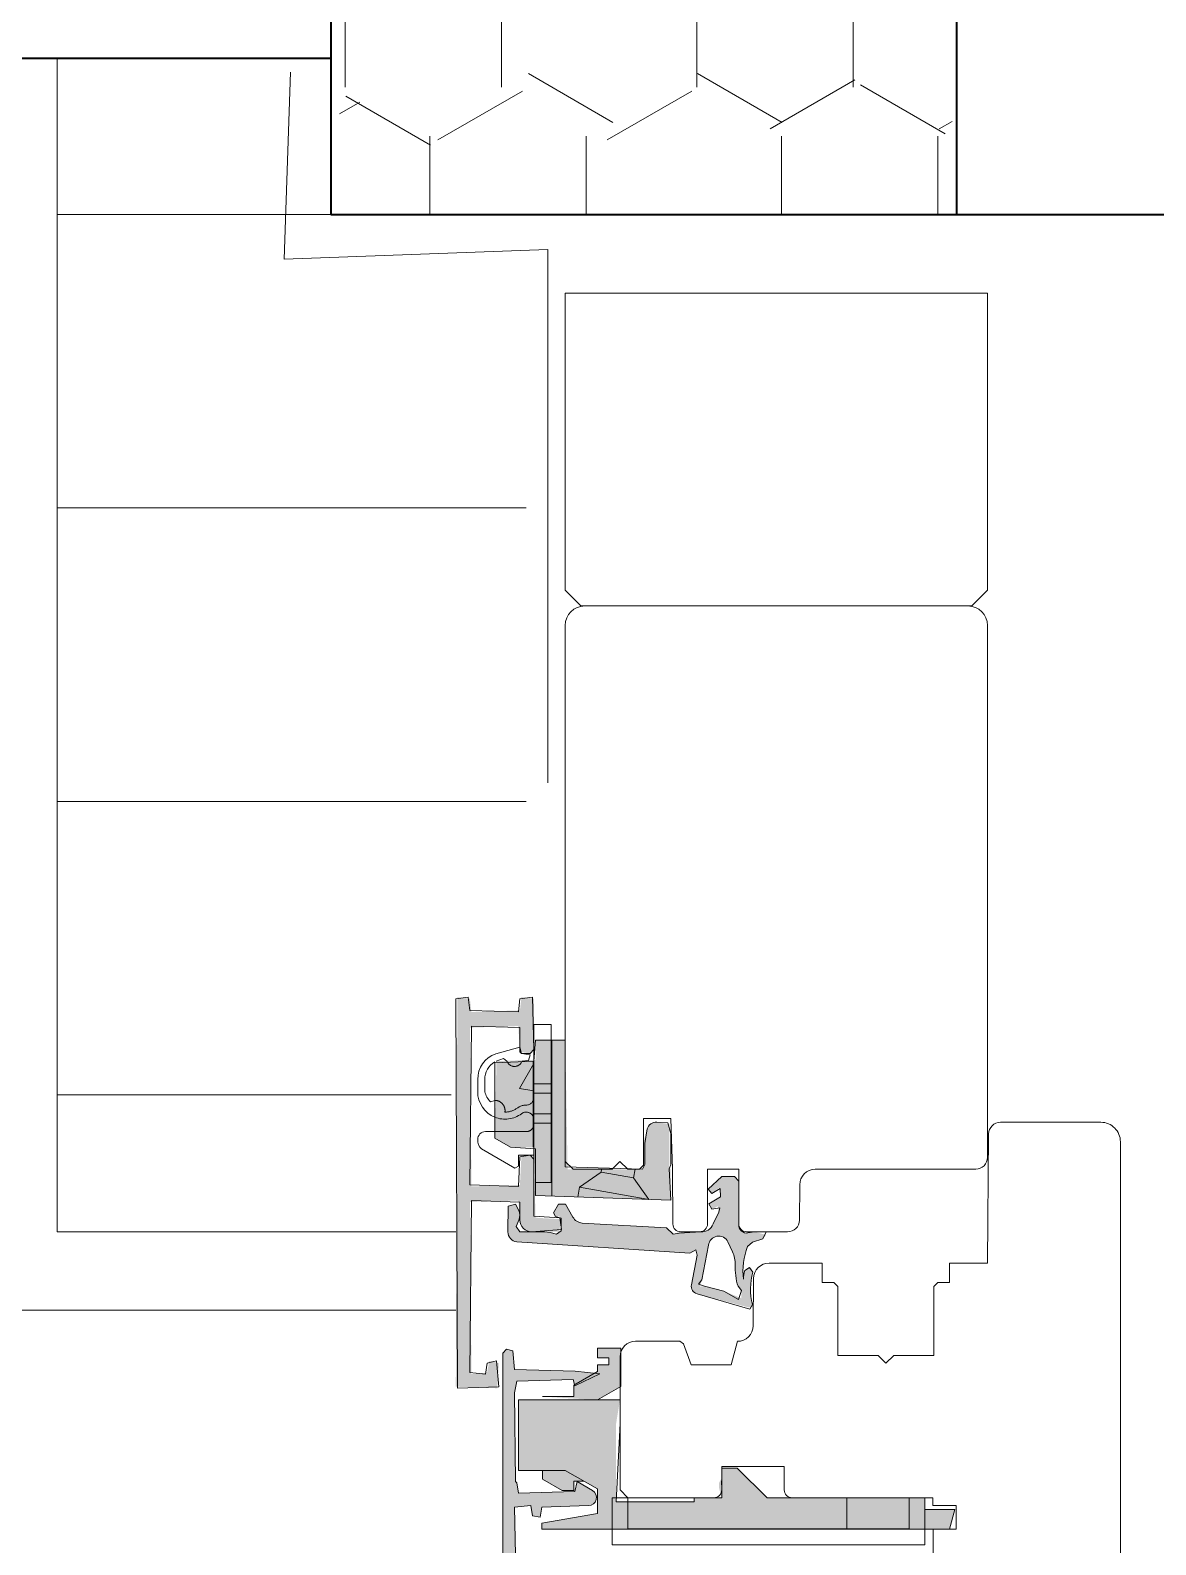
# Model space of a CAD drawing. Header units: metres. Extents: x -0.64 to 0.89, y -0.01 to 0.61.
# Drawn here: x 0.383589 to 0.386468, y 0.253247 to 0.257119 of the extents above; entities that cross this region are included whole.
import ezdxf
from ezdxf.xclip import XClip

# ---------------------------------------------------------------- set-up
doc = ezdxf.new("R2010")
doc.units = ezdxf.units.M
doc.header["$MEASUREMENT"] = 0
doc.header["$XCLIPFRAME"] = 0
doc.linetypes.add('Strichlinie', pattern=[0.0015, 0.001, -0.0005])
for name, color, linetype in [('010 Aussenwände', 7, 'Continuous'), ('010 Aussenwände Schichttrennlinien', 7, 'Continuous'), ('011_Stift 1.Grau', 7, 'Continuous'), ('011_Stift 1.Grau Neu', 7, 'Continuous'), ('015 Innenwände', 7, 'Continuous'), ('015 Innenwände Bauteilschraffuren', 7, 'Continuous'), ('015 Innenwände Schichttrennlinien', 7, 'Continuous'), ('035 Decken', 7, 'Continuous'), ('035 Decken Bauteilschraffuren', 7, 'Continuous'), ('051 Brüstung Bauteilschraffuren', 7, 'Continuous'), ('120 Bemassungen Detail', 7, 'Continuous'), ('915 Layout Zeichnungen Neu', 7, 'Continuous')]:
    doc.layers.add(name, color=color, linetype=linetype)
doc.linetypes.add('Bitumen - 1-Lag. 3cm', pattern='A,0,[5,51.6.4.1 Schutzraum1.Shx,S=7.936507936507936e-06,R=0,X=0,Y=0],-0.001,0', length=0.001)
pattern_1 = [(44.99999999999999, (-2.970789108152893, 0.2078478095782649), (-0.001060660171779821, 0.001060660171779822), []), (135.0000000000002, (-2.970789108152893, 0.2078478095782649), (0.001060660171779818, 0.001060660171779824), [])]

# ---------------------------------------------------------------- blocks, each defined once
blk = doc.blocks.new('Zeichnung_3_2', base_point=(-2.970789108152893, 0.2078478095782649))
at = {"layer": '010 Aussenwände', "linetype": 'Continuous', "lineweight": 0, "true_color": 0x000000}
h = blk.add_hatch(dxfattribs=at)
h.set_pattern_fill('Dämmstoff__allgemein_ver_32', color=18, style=0, pattern_type=2)
h.set_pattern_definition([(2.035554996136651e-13, (0.194545307970805, 0.04064715399307903), (0, 0.00075), [])])
h.paths.add_polyline_path([(0.3836584469554882, 0.257047146800094), (0.3836584479836698, 0.254047146800094), (0.3846777985061594, 0.254047153993079), (0.3846571873661553, 0.2546725434771208), (0.3848577984152168, 0.2546929426446817), (0.3848584480012827, 0.2570471532717719)])
at = {"layer": '011_Stift 1.Grau Neu', "linetype": 'Continuous', "lineweight": 13}
h = blk.add_hatch(color=7, dxfattribs=at)
h.paths.add_polyline_path([(0.3848111402294641, 0.25404695826408, 0.3911943836920632), (0.384833925878858, 0.2540218788373819), (0.385276272348579, 0.2539924450745379), (0.3852914366535987, 0.2540008921482827), (0.3852956017753302, 0.2539876544165499), (0.385280320426264, 0.253911683852589, 0.3886913043550892), (0.3852948558129916, 0.2538889023422924), (0.3854244813348173, 0.2538542644442705), (0.3854384138742573, 0.2538540073097865, -0.1221985569885415), (0.3854374090493766, 0.2539437274365766), (0.3854291898921192, 0.253956159334992), (0.3854167370397561, 0.2539486192138368, 0.03368388167557099), (0.3854134672941374, 0.2539260843726995, -0.1269273573634702), (0.3854242754443606, 0.2540092347105771), (0.385436897315067, 0.2540208940699172), (0.3854632999465255, 0.2540291122900961), (0.3854717143034048, 0.2540389926282672), (0.3854417084741582, 0.2540472570723655), (0.3854252219335059, 0.2540443384012254, -0.5058959464641586), (0.3854018916824296, 0.2540665270172793), (0.3854018226908287, 0.2541764513612521), (0.3853905562873026, 0.2541888580797911), (0.385358006374942, 0.2541888357789214), (0.3853237272330676, 0.2541557412997577), (0.3853323322993654, 0.2541454709787088), (0.3853519279370143, 0.254159668247566), (0.3853547907651196, 0.2541365960235556), (0.3853254226424432, 0.2541184603233035), (0.3853330807261308, 0.2541047974419309), (0.3853480170559309, 0.2541123570243538), (0.3853506748509248, 0.2540976153344776), (0.3853361179999268, 0.2540672341906067, -0.3482697574337707), (0.3853044281015721, 0.2540470824576632), (0.3852509478941242, 0.2540470458168529), (0.3852334181837049, 0.2540411875053782), (0.3852170411748865, 0.2540575420688653), (0.3850010719549042, 0.2540692643769775, -0.2493042615821731), (0.3849773789944066, 0.2540847840229561), (0.3849582139571717, 0.2541179263931981), (0.3849408934671992, 0.2541179145264386), (0.3849278967590455, 0.2540953679167349), (0.3849330990764024, 0.2540863714788777), (0.3849436735539205, 0.2540863787237528), (0.3849474247214393, 0.2540491968605489), (0.3849351160412464, 0.2540410013301092), (0.3849191683000801, 0.2540449838258941), (0.3849045903608195, 0.2540467714374576), (0.3848412172556941, 0.2540467280187421), (0.3848320544273967, 0.2540607489643203), (0.384839147742762, 0.2540769008842177, 0.229375280846415), (0.3848381975465287, 0.2541029926030599), (0.3848304487015781, 0.2541176396869436), (0.3848116097203356, 0.2541130344493457)])
h.paths.add_polyline_path([(0.3853025934043321, 0.2539068127266259), (0.3853068493347069, 0.2539239922676287), (0.3853244372870281, 0.2540125517689843, -0.7655200757617827), (0.3853738833364804, 0.2540211623373229), (0.3853857542707422, 0.2539957505277796, -0.1219092960620179), (0.3853924291603179, 0.2539628604590168, 0.08385906156821565), (0.3853996972517839, 0.2539077656334782), (0.3854085686478474, 0.2538974143721665), (0.3854085825598283, 0.2538771069160432), (0.3853633300050801, 0.2538954470774322), (0.3853142874150302, 0.253908551980044)], flags=0)
blk.add_hatch(color=7, dxfattribs=at).paths.add_polyline_path([(0.3856779049458829, 0.253287749234035), (0.3858379049458827, 0.253287749234035), (0.3858379049458827, 0.2533671492340346), (0.3856779049458829, 0.2533671492340346)])
at = {"layer": '015 Innenwände Bauteilschraffuren', "linetype": 'Continuous', "lineweight": 0, "true_color": 0x000000}
h = blk.add_hatch(dxfattribs=at)
h.set_pattern_fill('Dämmstoff__Polystyrol_XP_F0', color=18, style=0, pattern_type=2)
h.set_pattern_definition([(90.0000000000002, (-2.970789108152893, 0.2078478095782649), (-0.0004330127018922201, 0), [0.00025, -0.0005]), (90.0000000000002, (-2.971005614499953, 0.2082228095782649), (-0.0004330127018922201, 0), [0.00025, -0.0005]), (150.0000000000003, (-2.970789108152893, 0.2080978095782649), (0.0002165063509461079, 0.0003750000000000019), [0.00025, -0.0005]), (150.0000000000003, (-2.971222120847013, 0.2080978095782649), (0.0002165063509461079, 0.0003750000000000019), [0.00025, -0.0005]), (210.0000000000005, (-2.970789108152893, 0.2078478095782649), (-0.0002165063509461131, 0.0003749999999999989), [0.00025, -0.0005]), (210.0000000000005, (-2.971222120847013, 0.2078478095782649), (-0.0002165063509461131, 0.0003749999999999989), [0.00025, -0.0005])])
h.paths.add_polyline_path([(0.3843584303187537, 0.2566471531139314), (0.3859584479921914, 0.2566471610040406), (0.3859584303065255, 0.2614480640421984), (0.3843584303065262, 0.2614480640421984)])
at = {"layer": '035 Decken Bauteilschraffuren', "linetype": 'Continuous', "lineweight": 0, "true_color": 0x000000}
h = blk.add_hatch(dxfattribs=at)
h.set_pattern_fill('Beton_0002', color=18, style=0, pattern_type=2)
h.set_pattern_definition(pattern_1)
h.paths.add_polyline_path([(0.3859584481080011, 0.261443227765777), (0.3859584318177872, 0.257047408025617), (0.3859584481080011, 0.2566471607279105), (0.3865584492667051, 0.2566474018230763), (0.4275506548414268, 0.2566477569497396), (0.4275506548414268, 0.2614470396758317)])
at = {"layer": '051 Brüstung Bauteilschraffuren', "linetype": 'Continuous', "lineweight": 0, "true_color": 0x000000}
h = blk.add_hatch(dxfattribs=at)
h.set_pattern_fill('Beton_0002', color=18, style=0, pattern_type=2)
h.set_pattern_definition(pattern_1)
h.paths.add_polyline_path([(0.312856633258405, 0.2536300772983503), (0.3165584478825528, 0.2536300804272983), (0.3165584478825528, 0.2570459217161276), (0.3843584308924832, 0.2570471420058643), (0.3843584308924832, 0.2614434829691732), (0.3507584507482304, 0.2609348098858575), (0.3165584510115008, 0.2614478103043164), (0.3165584510115008, 0.2700425831382801), (0.312856633258405, 0.2700425831382801)])
at = {"layer": '915 Layout Zeichnungen Neu', "linetype": 'Continuous', "lineweight": 13, "true_color": 0x9f9f9f}
for points in [[(0.3848417985061592, 0.2545071492140373), (0.3848677985061593, 0.2545031492140378), (0.3848777985061593, 0.2545131492140376), (0.3848777985061593, 0.2546431492140378), (0.3848457985061593, 0.2546471492140374), (0.3848417985061592, 0.2546131492140374), (0.3847177985061596, 0.2546091492140378), (0.3847137985061595, 0.2546431492140378), (0.3846817985061595, 0.2546471492140374), (0.3846777985061594, 0.2536511492140378), (0.3847837985061591, 0.2536471492140382), (0.3847877985061592, 0.253711149214038), (0.3847637985061594, 0.2537171492140382), (0.3847577985061599, 0.2536871492140378), (0.3847177985061596, 0.2536831492140382), (0.3847137985061595, 0.2541231492140378), (0.3848377985061591, 0.254127149214038), (0.3848417985061592, 0.2540771492140381, 0.4142135623730951), (0.3848717985061594, 0.2540471492140376), (0.3849417985061581, 0.2540471492140376), (0.3849477985061585, 0.2540791492140376), (0.3848817985061594, 0.2540831492140377), (0.3848777985061593, 0.2542331492140375), (0.3848677985061593, 0.2542431492140378), (0.3848457985061593, 0.2542431492140378), (0.3848417985061592, 0.2541671492140376), (0.3847177985061596, 0.254163149214038), (0.3847137985061595, 0.2545691492140377), (0.3848377985061591, 0.2545731492140378)], [(0.3848817985061559, 0.2541398023711589), (0.3852276987853287, 0.2541277232672287), (0.3852276987853287, 0.2542051991980981), (0.3852236987853281, 0.2542150786738512), (0.3852242388609004, 0.2542414595479619), (0.3852242388609004, 0.2542683096287749), (0.3852242388609004, 0.2542951597095884), (0.3852241089521424, 0.2543224716512543), (0.3851917413353978, 0.2543276226923967, 0.3541185725335675), (0.3851671490395714, 0.2543100811782608), (0.3851576987853278, 0.25427600466233), (0.3851576987853278, 0.2542491545815165), (0.3851576987853278, 0.2542223045007035), (0.3851556987853284, 0.2542071492140378), (0.3849637985061545, 0.2542071492140395), (0.384957798506155, 0.2545371492140395), (0.3848817985061559, 0.2545371492140395), (0.3848817985061559, 0.2544871492140395), (0.3847817985061561, 0.2544831492140394), (0.384777798506156, 0.2542862432248069), (0.3848177985061558, 0.2542631492140396), (0.3848777985061558, 0.2542631492140396)], [(0.3848309049458845, 0.2534090221864124), (0.384827904945884, 0.2536354032363736), (0.3848339049458849, 0.2536651492030663), (0.3849779049458837, 0.2536691492030665), (0.3849819049458829, 0.2536536628874533), (0.3850459049458839, 0.2536836851014513), (0.3849835618001332, 0.253691149203066), (0.384827904945884, 0.2536951492030662), (0.3848239049458848, 0.2537431492030661), (0.3848079049458843, 0.2537471492030662), (0.3847979049458847, 0.2537371492030664), (0.3847979049458847, 0.2529711492030942), (0.3849339049458833, 0.2529671492030941), (0.3849379049458834, 0.2530154923488449), (0.384929076518759, 0.2530259776302189), (0.3849179049458828, 0.2530231492030942), (0.3849179049458828, 0.252997149203094), (0.3848319049458842, 0.2529931492030944), (0.384827904945884, 0.2531111492030942), (0.3849139049458827, 0.2531151492030944), (0.3849179049458828, 0.2530911492030942), (0.384929076518759, 0.2530883207759695), (0.3849367333730074, 0.2530959776302189), (0.3849379049458834, 0.253119149203094, 0.4142135623730951), (0.3849179049458828, 0.253139149203094), (0.3849019049458846, 0.253139149203094), (0.3848979049458845, 0.2531651492030944), (0.3848779049458839, 0.2531691492030939), (0.3848739049458847, 0.2531431492030942), (0.3848319049458842, 0.253139149203094), (0.384827904945884, 0.2533431492030666), (0.3848699049458846, 0.2533471492030662), (0.3848739049458847, 0.2533211492030665), (0.3848939049458844, 0.2533171492030663), (0.3848979049458845, 0.2533431492030666), (0.3850172395370697, 0.2533471492030662, 0.7673269879789734), (0.385027572241476, 0.2533857113808931), (0.3849879049458838, 0.2534086133046815), (0.3849819049458829, 0.2533831492030662), (0.384837904945885, 0.2533791492030661), (0.3848339049458849, 0.2534051492030663)], [(0.385039904945883, 0.2536897902301857), (0.3849799049458831, 0.2536551492140345), (0.3849799049458831, 0.2536257902301859), (0.3848999049458839, 0.2536257902301859), (0.385039904945883, 0.2536171492140344), (0.3850999049458825, 0.2536517902301862), (0.3850999049458825, 0.253749790230186), (0.385039904945883, 0.253749790230186), (0.385039904945883, 0.253724790230186), (0.3850689049458835, 0.253724790230186), (0.3850689049458835, 0.253706790230186), (0.385039904945883, 0.253706790230186)], [(0.3853979049458829, 0.2534431492140344), (0.3853579049458826, 0.2534431492140344), (0.3853579049458826, 0.2534171979240346), (0.3853509049458834, 0.2534050735640345), (0.3853509049458834, 0.2533931492140345), (0.3853579049458826, 0.2533671492140347), (0.3852879049458835, 0.2533671492140347), (0.3852879049458835, 0.2533571492140344), (0.3850879049458835, 0.2533571492140344), (0.3850879049458835, 0.2535571492140347), (0.3850979049458831, 0.2536171492140344), (0.384837904945885, 0.2536171492140344), (0.384837904945885, 0.2534371492140348), (0.3849579049458831, 0.2534371492140348), (0.385039904945883, 0.2533898064840348), (0.385039904945883, 0.2533271492140346), (0.3848979049458845, 0.2533021107740347), (0.3848979049458845, 0.253287149214035), (0.3859405243658833, 0.253287149214035), (0.3859539218258834, 0.2533371492140349), (0.385877921825883, 0.2533371492140349), (0.385877921825883, 0.2533671492140347), (0.3854739049458833, 0.2533671492140347)], [(0.3849579049458831, 0.2534371492140348), (0.3848999049458839, 0.2534371492140348), (0.3848999049458839, 0.2534146577436455), (0.3849499049458829, 0.253385790230186), (0.3849799049458831, 0.253385790230186), (0.3849799049458831, 0.2534097902301862), (0.3850052920880187, 0.2534097902301862)]]:
    blk.add_hatch(color=253, dxfattribs=at).paths.add_polyline_path(points)
h = blk.add_hatch(color=253, dxfattribs=at)
h.paths.add_polyline_path([(0.3848111402294641, 0.2540469582640795, 0.3911943836859205), (0.384833925878858, 0.2540218788373819), (0.385276272348579, 0.2539924450745379), (0.3852914366535987, 0.2540008921482827), (0.3852956017753302, 0.2539876544165499), (0.385280320426264, 0.253911683852589, 0.3886913043551593), (0.3852948558129916, 0.2538889023422924), (0.3854244813348173, 0.2538542644442705), (0.3854384138742573, 0.2538540073097865, -0.1221985569885062), (0.3854374090493766, 0.2539437274365766), (0.3854291898921192, 0.253956159334992), (0.3854167370397561, 0.2539486192138368, 0.03368388167557138), (0.3854134672941374, 0.2539260843726995, -0.1269273573634686), (0.3854242754443606, 0.2540092347105771), (0.385436897315067, 0.2540208940699172), (0.3854632999465255, 0.2540291122900961), (0.3854717143034048, 0.2540389926282672), (0.3854417084741582, 0.2540472570723655), (0.3854252219335086, 0.2540443384012259, -0.5058959464921172), (0.3854018916824296, 0.2540665270172793), (0.3854018226908287, 0.2541764513612521), (0.3853905562873026, 0.2541888580797911), (0.385358006374942, 0.2541888357789214), (0.3853237272330676, 0.2541557412997577), (0.3853323322993654, 0.2541454709787088), (0.3853519279370143, 0.254159668247566), (0.3853547907651196, 0.2541365960235556), (0.3853254226424432, 0.2541184603233035), (0.3853330807261308, 0.2541047974419309), (0.3853480170559309, 0.2541123570243538), (0.3853506748509248, 0.2540976153344776), (0.3853361179999268, 0.2540672341906067, -0.3482697574338421), (0.3853044281015721, 0.2540470824576632), (0.3852509478941242, 0.2540470458168529), (0.3852334181837049, 0.2540411875053782), (0.3852170411748865, 0.2540575420688653), (0.3850010719549042, 0.2540692643769775, -0.2493042615824069), (0.3849773789944066, 0.2540847840229561), (0.3849582139571717, 0.2541179263931986), (0.3849408934671992, 0.2541179145264386), (0.3849278967590455, 0.2540953679167349), (0.3849330990764024, 0.2540863714788777), (0.3849436735539205, 0.2540863787237528), (0.3849474247214393, 0.2540491968605489), (0.3849351160412464, 0.2540410013301092), (0.3849191683000801, 0.2540449838258941), (0.3849045903608195, 0.2540467714374576), (0.3848412172556928, 0.2540467280187421), (0.3848320544273967, 0.2540607489643203), (0.384839147742762, 0.254076900884216, 0.2293752808582384), (0.3848381975465287, 0.2541029926030599), (0.3848304487015781, 0.2541176396869436), (0.3848116097203356, 0.2541130344493457)])
h.paths.add_polyline_path([(0.3853025934043321, 0.2539068127266259), (0.3853068493347069, 0.2539239922676287), (0.3853244372870281, 0.2540125517689843, -0.7655200757617135), (0.3853738833364804, 0.2540211623373229), (0.3853857542707413, 0.2539957505277802, -0.1219092960631804), (0.3853924291603179, 0.2539628604590168, 0.08385906156821508), (0.3853996972517839, 0.2539077656334782), (0.3854085686478474, 0.2538974143721665), (0.3854085825598283, 0.2538771069160432), (0.3853633300050801, 0.2538954470774322), (0.3853142874150302, 0.253908551980044)], flags=0)
at = {"layer": '010 Aussenwände', "color": 7, "linetype": 'Continuous', "lineweight": 20, "ltscale": 1000, "flags": 128}
blk.add_lwpolyline([(0.3836584480013467, 0.254047146800094), (0.3846777985061594, 0.254047153993079)], dxfattribs=at)
at = {"layer": '010 Aussenwände', "color": 7, "linetype": 'Continuous', "lineweight": 13, "ltscale": 1000, "flags": 128}
blk.add_lwpolyline([(0.38345844697331, 0.253847146800094), (0.3841584469732453, 0.2538471539930791), (0.3846777985061594, 0.2538471539930791)], dxfattribs=at)
at = {"layer": '010 Aussenwände Schichttrennlinien', "color": 7, "linetype": 'Continuous', "lineweight": 20, "ltscale": 1000}
blk.add_line((0.3836584476679354, 0.2570471451348123), (0.3836584476679354, 0.2540471472987654), dxfattribs=at)
at = {"layer": '011_Stift 1.Grau Neu', "color": 7, "linetype": 'Strichlinie', "lineweight": 13, "ltscale": 1000}
for p, q in [((0.3849237973853862, 0.2545371499491099), (0.3849237973853862, 0.2541398017082084)), ((0.3848757993224098, 0.2542631479690031), (0.3848757993224098, 0.2544831505637875)), ((0.3848777987202092, 0.2542631479690031), (0.3848777987202092, 0.2544831505637875)), ((0.3849217979875869, 0.2544251492539183), (0.3848777987202092, 0.2544251492539183)), ((0.3849237973853862, 0.2544016821435974), (0.3848757993224098, 0.2544016821435974)), ((0.3849237973853862, 0.2543486151847918), (0.3848757993224098, 0.2543486151847918)), ((0.3849217979875869, 0.2543251480744709), (0.3848777987202092, 0.2543251480744709)), ((0.3850496479440326, 0.2541998848274801), (0.3850509288513813, 0.2542071492140389)), ((0.3851323730619183, 0.2541852997416986), (0.385136224796959, 0.2542071491858813)), ((0.3849896492258946, 0.2541360375837129), (0.3849940422689467, 0.2541609502680296))]:
    blk.add_line(p, q, dxfattribs=at)
at = {"layer": '011_Stift 1.Grau Neu', "color": 7, "linetype": 'Continuous', "lineweight": 13, "ltscale": 1000, "flags": 128}
for points in [[(0.3851579472689473, 0.2564471775580242), (0.3849579472689473, 0.2564471775580242), (0.384957904854943, 0.2556871495830962), (0.3849979048549428, 0.2556471495830964), (0.3851479048549429, 0.2556471495830964)], [(0.3858379472689468, 0.2564471775580242), (0.3851579472689473, 0.2564471775580242)], [(0.3858379472689468, 0.2564471775580242), (0.3860379472689481, 0.2564471775580242), (0.3860379048549434, 0.2556871495830962), (0.3859979048549431, 0.2556471495830964), (0.3858479048549435, 0.2556471495830964)], [(0.3849217985061548, 0.2545371492140395), (0.3849217985061548, 0.2545771492140396), (0.3848777985061558, 0.2545771492140396), (0.3848777985061558, 0.2544831492140394)], [(0.3847807455086789, 0.2544831492140394), (0.3848000975320853, 0.2544905286928604), (0.3848087197221277, 0.2544831492140394)], [(0.3848777985061558, 0.2542631492140396), (0.3848777985061558, 0.2541731492140395)], [(0.385039904945883, 0.2536171492140344), (0.3850999049458825, 0.2536517902301862), (0.3850999049458825, 0.253749790230186), (0.385039904945883, 0.253749790230186), (0.385039904945883, 0.253724790230186), (0.3850689049458835, 0.253724790230186), (0.3850689049458835, 0.253706790230186), (0.385039904945883, 0.253706790230186), (0.385039904945883, 0.2536897902301857), (0.3849799049458831, 0.2536551492140345), (0.3849799049458831, 0.2536257902301859), (0.3848999049458839, 0.2536257902301859)], [(0.3848999049458839, 0.2534371492140348), (0.3848999049458839, 0.2534146577436455), (0.3849499049458829, 0.253385790230186), (0.3849799049458831, 0.253385790230186), (0.3849799049458831, 0.2534097902301862), (0.3850052920880187, 0.2534097902301862)]]:
    blk.add_lwpolyline(points, dxfattribs=at)
for points in [[(0.384957798415217, 0.2555971495830964, -0.4142135623730951), (0.3850077984152178, 0.2556471495830964), (0.3859877984152176, 0.2556471495830964, -0.4142135623730951), (0.3860377984152175, 0.2555971495830964), (0.3860377984152175, 0.2542371492230968, -0.4142140000000001), (0.3860077984152173, 0.2542071492230969), (0.3855974771152173, 0.2542071492230969, 0.411596), (0.3855574787152172, 0.2541675070230969), (0.3855566680752172, 0.2540768816030972, -0.411594), (0.385526669475218, 0.2540471499430971), (0.3854217984152175, 0.2540471492230973, -0.4142140000000001), (0.3854017984152178, 0.2540671492230969), (0.3854017984152178, 0.2542071492230969), (0.3853217984152177, 0.2542071492230969), (0.3853217984152177, 0.2540671492230969, -0.4142140000000001), (0.3853017984152167, 0.2540471492230973), (0.3852530209352181, 0.2540471492230973, -0.41166), (0.3852330216952171, 0.2540669747030974), (0.3852317984152176, 0.2542071492230969), (0.3852277984152175, 0.2543371492230971), (0.3851577984152179, 0.2543371492230971), (0.3851577984152179, 0.2542171492230972), (0.385147798415217, 0.2542071492230969), (0.3851177984152176, 0.2542071492230969), (0.3850977984152171, 0.254227149223097), (0.3850777984152174, 0.2542071492230969), (0.3849777984152176, 0.2542071492230969), (0.384957798415217, 0.254227149223097)], [(0.3848417985061592, 0.2545071492140373), (0.3848417985061592, 0.2545691492140377), (0.3847177985061596, 0.2545731492140378), (0.3847137985061595, 0.2541671492140376), (0.3848377985061591, 0.254163149214038), (0.3848417985061592, 0.2542391492140377), (0.3848677985061593, 0.2542431492140378), (0.3848777985061593, 0.2542331492140375), (0.3848777985061593, 0.2540871492140378), (0.3849437985061583, 0.2540831492140377), (0.3849477985061585, 0.2540531492140378), (0.3848717985061594, 0.2540471492140376, -0.4142135623730951), (0.3848417985061592, 0.2540771492140381), (0.3848417985061592, 0.2541231492140378), (0.3847177985061596, 0.254127149214038), (0.3847137985061595, 0.2536871492140378), (0.3847537985061598, 0.2536831492140382), (0.3847577985061599, 0.253711149214038), (0.3847817985061592, 0.2537171492140382), (0.3847877985061592, 0.2536511492140378), (0.3846817985061595, 0.2536471492140382), (0.3846777985061594, 0.2546431492140378), (0.3847097985061594, 0.2546471492140374), (0.3847137985061595, 0.2546131492140374), (0.3848377985061591, 0.2546091492140378), (0.3848417985061592, 0.2546431492140378), (0.3848737985061592, 0.2546471492140374), (0.3848777985061593, 0.2545131492140376), (0.3848677985061593, 0.2545031492140378), (0.3848457985061593, 0.2545031492140378)], [(0.3848817985061559, 0.2541398023711589), (0.3848817985061559, 0.2542591492140395), (0.3848177985061558, 0.2542631492140396), (0.384777798506156, 0.2542862432248069), (0.384777798506156, 0.2544791492140392), (0.3848777985061558, 0.2544831492140394), (0.3848817985061559, 0.2545371492140395), (0.384957798506155, 0.2545371492140395), (0.384957798506155, 0.2542131492140396), (0.3851556987853284, 0.2542071492140378), (0.3851616987853279, 0.2542192377320225), (0.3851612116090704, 0.2542456695475409), (0.3851612116090704, 0.2542725196283538), (0.3851671490395714, 0.2543100811782608, -0.3541185725335624), (0.3851917413353978, 0.2543276226923967), (0.3852203975245554, 0.254325870004784), (0.3852276987853287, 0.2542985733597317), (0.3852276987853287, 0.2542717232789187), (0.3852276987853287, 0.2542448731981057), (0.3852276987853287, 0.2542180231172921), (0.3852236987853281, 0.2542082659667796), (0.3852276987853287, 0.2541277232672287)], [(0.3852495503708102, 0.254044043438666), (0.3853044281015721, 0.2540470824576632, 0.3482697574337449), (0.3853361179999268, 0.2540672341906067), (0.3853506748509248, 0.2540976153344776), (0.3853532619959847, 0.2541082403478584), (0.3853330807261308, 0.2541047974419309), (0.3853254226424432, 0.2541184603233035), (0.3853547907651196, 0.2541365960235556), (0.3853544698651379, 0.2541576138486307), (0.3853323322993654, 0.2541454709787088), (0.3853237272330676, 0.2541557412997577), (0.385358006374942, 0.2541888357789214), (0.3853905562873026, 0.2541888580797911), (0.3854018226908287, 0.2541764513612521), (0.3854018916824296, 0.2540665270172793, 0.5058959464641493), (0.3854252219335059, 0.2540443384012254), (0.3854417084741582, 0.2540472570723655), (0.3854717086471444, 0.2540472775863363), (0.3854632999465255, 0.2540291122900961), (0.385436897315067, 0.2540208940699172), (0.3854242754443606, 0.2540092347105771, 0.1269273573634694), (0.3854134672941374, 0.2539260843726995, -0.03368388167557136), (0.3854167370397561, 0.2539486192138368), (0.3854291898921192, 0.253956159334992), (0.3854374090493766, 0.2539437274365766, 0.1221985569885413), (0.385436372360596, 0.2538616054670771), (0.385430052011233, 0.2538491719457968), (0.3852948558129916, 0.2538889023422924, -0.3886913043550982), (0.385280320426264, 0.253911683852589), (0.3852956017753302, 0.2539876544165499), (0.3852914366535987, 0.2540008921482827), (0.385276272348579, 0.2539924450745379), (0.384833925878858, 0.2540218788373819, -0.3911943836920461), (0.3848111402294641, 0.25404695826408), (0.3848116097203356, 0.2541130344493457), (0.3848304487015781, 0.2541176396869436), (0.3848381975465287, 0.2541029926030599, -0.2293752808464352), (0.384839147742762, 0.2540769008842177), (0.3848320544273967, 0.2540607489643203), (0.3848412172556941, 0.2540467280187421), (0.3849045903608195, 0.2540467714374576), (0.3849191683000801, 0.2540449838258941), (0.3849351160412464, 0.2540410013301092), (0.3849474247214393, 0.2540491968605489), (0.3849476761761585, 0.2540823483851166), (0.3849330990764024, 0.2540863714788777), (0.3849278967590455, 0.2540953679167349), (0.3849408934671992, 0.2541179145264386), (0.3849582139571717, 0.2541179263931981), (0.3849773789944066, 0.2540847840229561, 0.2493042615821829), (0.3850010719549042, 0.2540692643769775), (0.3852170411748865, 0.2540575420688653), (0.3852334181837049, 0.2540411875053782)], [(0.3853924291603179, 0.2539628604590168, 0.1219092960620149), (0.3853857542707422, 0.2539957505277796), (0.3853738833364804, 0.2540211623373229, 0.7655200757619595), (0.3853244372870281, 0.2540125517689843), (0.3853068493347069, 0.2539239922676287), (0.3852987945974977, 0.2539131553465577), (0.3853142874150302, 0.253908551980044), (0.3853633300050801, 0.2538954470774322), (0.3854011608946362, 0.2538736399513257), (0.3854085686478474, 0.2538974143721665), (0.3853996972517839, 0.2539077656334782, -0.08385906156821528)]]:
    blk.add_lwpolyline(points, format="xyb", close=True, dxfattribs=at)
at = {"layer": '011_Stift 1.Grau Neu', "color": 7, "linetype": 'Strichlinie', "lineweight": 13, "ltscale": 1000, "flags": 128}
for points in [[(0.3848817985061559, 0.2541731492140395), (0.3849217985061548, 0.2541731492140395), (0.3849217985061548, 0.2545371492140395)], [(0.3848777985061558, 0.2544771492140392), (0.3848408480889276, 0.2544131492140394), (0.3848777985061558, 0.2544071492140397)]]:
    blk.add_lwpolyline(points, dxfattribs=at)
at = {"layer": '011_Stift 1.Grau Neu', "color": 7, "linetype": 'Continuous', "lineweight": 13, "ltscale": 1000, "flags": 128}
for points in [[(0.3848473263702012, 0.2544831492140394), (0.384863798506156, 0.2544851492140395), (0.3848677985061562, 0.2544991492140393), (0.3848457985061557, 0.2545031492140395), (0.3848417985061556, 0.2545191492140395), (0.3847798570961234, 0.2545023169765459, 0.3152987888789864), (0.3847337985061556, 0.2544365384930909), (0.3847337985061556, 0.2544051492140397, 0.3066672782796727), (0.384777798506156, 0.2543401569068027)], [(0.384777798506156, 0.2543831492140395), (0.3847662332066073, 0.2543794661943462, -0.1177666694319029), (0.3847517985061555, 0.2544051492140397), (0.3847517985061555, 0.2544365384930909, -0.2679491924310849), (0.384777798506156, 0.2544815718140881)], [(0.384777798506156, 0.2543031492140397), (0.3847537985061562, 0.2543031492140397, 0.4142135623730951), (0.3847337985061556, 0.2542831492140397, 0.2679491924311244), (0.3847437985061566, 0.2542590278344977), (0.3848287985061556, 0.2542099530616168), (0.3848377985061555, 0.2542151492140398), (0.3848377985061555, 0.2542431492140395), (0.3848777985061558, 0.2542431492140395)], [(0.3863779049349425, 0.2530154454854489), (0.3863779049349425, 0.2542771492030937, 0.4142140000000001), (0.3863279049349426, 0.2543271492030936), (0.3860707859349422, 0.2543271492030936, 0.41166), (0.386040787074942, 0.2542974110030934), (0.3860379049349425, 0.2539671492030938), (0.3859409063349428, 0.2539671492030938), (0.3859409063349428, 0.2539171495230939), (0.3859109063349426, 0.2539171495230939), (0.3859009063349426, 0.2539071495230936), (0.3859009063349426, 0.2537311494630936), (0.3857979063149428, 0.2537311494630936), (0.3857779063149431, 0.253711149463094), (0.3857579063149426, 0.2537311494630936), (0.3856549062749428, 0.2537311494630936), (0.3856549062749428, 0.2539071495230936), (0.3856449062749427, 0.2539171495230939), (0.3856149062749425, 0.2539171495230939), (0.3856149062749425, 0.2539671495230938), (0.3854793027149426, 0.2539671491430939, 0.41166), (0.3854393042349424, 0.2539274982030937), (0.3854382509149428, 0.2538068000230939, -0.41166), (0.3853982526549422, 0.2537671490830937), (0.385381827914943, 0.2537071491430939), (0.3852797431349431, 0.2537071491430939), (0.3852602997549428, 0.2537605694030938), (0.3852509028149429, 0.2537671492030941), (0.3851379049149424, 0.2537671491830937, 0.4142130000000001), (0.385097904934943, 0.2537271491830936), (0.385097904934943, 0.2533871492030942), (0.3851179049349427, 0.2533671492030941), (0.3853379049349432, 0.2533671492030941, 0.4142140000000001), (0.3853579049349425, 0.2533871492030942), (0.3853579049349425, 0.2534471492030939), (0.3855179049349422, 0.2534471492030939), (0.3855179049349422, 0.2533871492030942, 0.4142140000000001), (0.3855379049349428, 0.2533671492030941), (0.3858979049349425, 0.2533671492030941), (0.3858980794749427, 0.253347149203094), (0.385957904934942, 0.253347149203094), (0.385957904934942, 0.2532871492030944), (0.3858986030749421, 0.2532871492030944), (0.3858999993749426, 0.2531271492030942)], [(0.3848319049458842, 0.253139149203094), (0.384827904945884, 0.2533431492030666), (0.3848699049458846, 0.2533471492030662), (0.3848739049458847, 0.2533211492030665), (0.3848939049458844, 0.2533171492030663), (0.3848979049458845, 0.2533431492030666), (0.3850172395370697, 0.2533471492030662, 0.7673269879789736), (0.385027572241476, 0.2533857113808931), (0.3849879049458838, 0.2534086133046815), (0.3849819049458829, 0.2533831492030662), (0.384837904945885, 0.2533791492030661), (0.3848339049458849, 0.2534051492030663), (0.3848309049458845, 0.2534090221864124), (0.384827904945884, 0.2536354032363736), (0.3848339049458849, 0.2536651492030663), (0.3849779049458837, 0.2536691492030665), (0.3849819049458829, 0.2536536628874533), (0.3850459049458839, 0.2536836851014513), (0.3849835618001332, 0.253691149203066), (0.384827904945884, 0.2536951492030662), (0.3848239049458848, 0.2537431492030661), (0.3848079049458843, 0.2537471492030662), (0.3847979049458847, 0.2537371492030664), (0.3847979049458847, 0.2529711492030942)]]:
    blk.add_lwpolyline(points, format="xyb", dxfattribs=at)
at = {"layer": '011_Stift 1.Grau Neu', "color": 7, "linetype": 'Strichlinie', "lineweight": 13, "ltscale": 1000, "flags": 128}
for points in [[(0.3848087197221277, 0.2544831492140394, 0.643515833008681), (0.3848458383988094, 0.2544805142691609)], [(0.3848777985061558, 0.2543911492140392, -0.4142135623730919), (0.3848577985061561, 0.2543711492140397, 0.1622776601683524), (0.3848349985061557, 0.2543635492140396, -0.164003797515837), (0.38480344878029, 0.2543531503900931, 0.4602000705817518), (0.384777798506156, 0.2543831492140395)], [(0.384777798506156, 0.2543401569068027, 0.2617559042206802), (0.3848457985061557, 0.2543491492140396, -0.6180339887498664), (0.3848777985061558, 0.2543331492140396)], [(0.384777798506156, 0.2543031492140397), (0.3848577985061561, 0.2543031492140397, 0.4142135623730951), (0.3848777985061558, 0.2543231492140393)]]:
    blk.add_lwpolyline(points, format="xyb", dxfattribs=at)
blk.add_lwpolyline([(0.3850496479440326, 0.2541998848274801), (0.3849940420593603, 0.254160949167864), (0.3851713074549017, 0.2541296924958824), (0.3851323717952861, 0.2541852983805553)], close=True, dxfattribs=at)
at = {"layer": '011_Stift 1.Grau Neu', "color": 7, "linetype": 'Continuous', "lineweight": 13, "ltscale": 1000, "flags": 128}
for points in [[(0.3853979049458829, 0.2534431492140344), (0.3854739049458833, 0.2533671492140347), (0.385877921825883, 0.2533671492140347), (0.385877921825883, 0.2533371492140349), (0.3859539218258834, 0.2533371492140349), (0.3859405243658833, 0.253287149214035), (0.3848979049458845, 0.253287149214035), (0.3848979049458845, 0.2533021107740347), (0.385039904945883, 0.2533271492140346), (0.385039904945883, 0.2533898064840348), (0.3849579049458831, 0.2534371492140348), (0.384837904945885, 0.2534371492140348), (0.384837904945885, 0.2536171492140344), (0.3850979049458831, 0.2536171492140344), (0.3850979049458831, 0.2535571492140347), (0.3850879049458835, 0.2533571492140344), (0.3852879049458835, 0.2533571492140344), (0.3852879049458835, 0.2533671492140347), (0.3853579049458826, 0.2533671492140347), (0.3853579049458826, 0.2533931492140345), (0.3853577894758828, 0.2534050735640345), (0.3853579049458826, 0.2534171979240346), (0.3853579049458826, 0.2534431492140344)], [(0.3858779049458829, 0.2532471492340346), (0.3858779049458829, 0.2533671492340346), (0.3858379049458827, 0.2533671492340346), (0.3858379049458827, 0.253287749234035), (0.3851179049458828, 0.253287749234035), (0.3851179049458828, 0.2533671492340346), (0.3850779049458839, 0.2533671492340346), (0.3850779049458839, 0.2532471492340346)], [(0.3856779049458829, 0.253287749234035), (0.3858379049458827, 0.253287749234035), (0.3858379049458827, 0.2533671492340346), (0.3856779049458829, 0.2533671492340346)]]:
    blk.add_lwpolyline(points, close=True, dxfattribs=at)
at = {"layer": '015 Innenwände', "color": 7, "linetype": 'Continuous', "lineweight": 25, "ltscale": 1000, "flags": 128}
blk.add_lwpolyline([(0.3843584303187537, 0.2566471531139314), (0.3859584479921914, 0.2566471610040406), (0.3859584303065255, 0.2614480640421984), (0.3843584303065262, 0.2614480640421984)], close=True, dxfattribs=at)
at = {"layer": '015 Innenwände Schichttrennlinien', "color": 7, "linetype": 'Continuous', "lineweight": 35, "ltscale": 1000}
for p, q in [((0.3843584308924832, 0.2614434829691732), (0.3843584308924832, 0.2566471529328147)), ((0.3859584466346943, 0.2614478103043164), (0.3859584466346943, 0.2566471623196588))]:
    blk.add_line(p, q, dxfattribs=at)
at = {"layer": '035 Decken', "color": 7, "linetype": 'Continuous', "lineweight": 35, "ltscale": 1000}
for p, q in [((0.3843584308924832, 0.2570471420058643), (0.3165584478825528, 0.2570459217161276)), ((0.4275506547068892, 0.2566477210293694), (0.3843584297070603, 0.2566471541299258))]:
    blk.add_line(p, q, dxfattribs=at)
at = {"layer": '120 Bemassungen Detail', "color": 7, "linetype": 'Bitumen - 1-Lag. 3cm', "lineweight": 13, "ltscale": 1000, "flags": 128}
blk.add_lwpolyline([(0.3842553525780397, 0.2570120766738052), (0.3842389334056726, 0.2565338508534308), (0.3849131210821977, 0.2565584796119809), (0.3849131210821977, 0.2551948324525115)], dxfattribs=at)

msp = doc.modelspace()

# ---------------------------------------------------------------- block references
at = {"layer": '011_Stift 1.Grau', "color": 7, "linetype": 'Continuous', "lineweight": 13, "ltscale": 1000}
ref = msp.add_blockref('Zeichnung_3_2', (-2.970789108152893, 0.2078478095782649), dxfattribs=at)
XClip(ref).set_block_clipping_path([(0.2175707065456308, 0.1288228011493161), (0.4275506549593633, 0.2700425829825148)])

doc.saveas('drawing.dxf')
